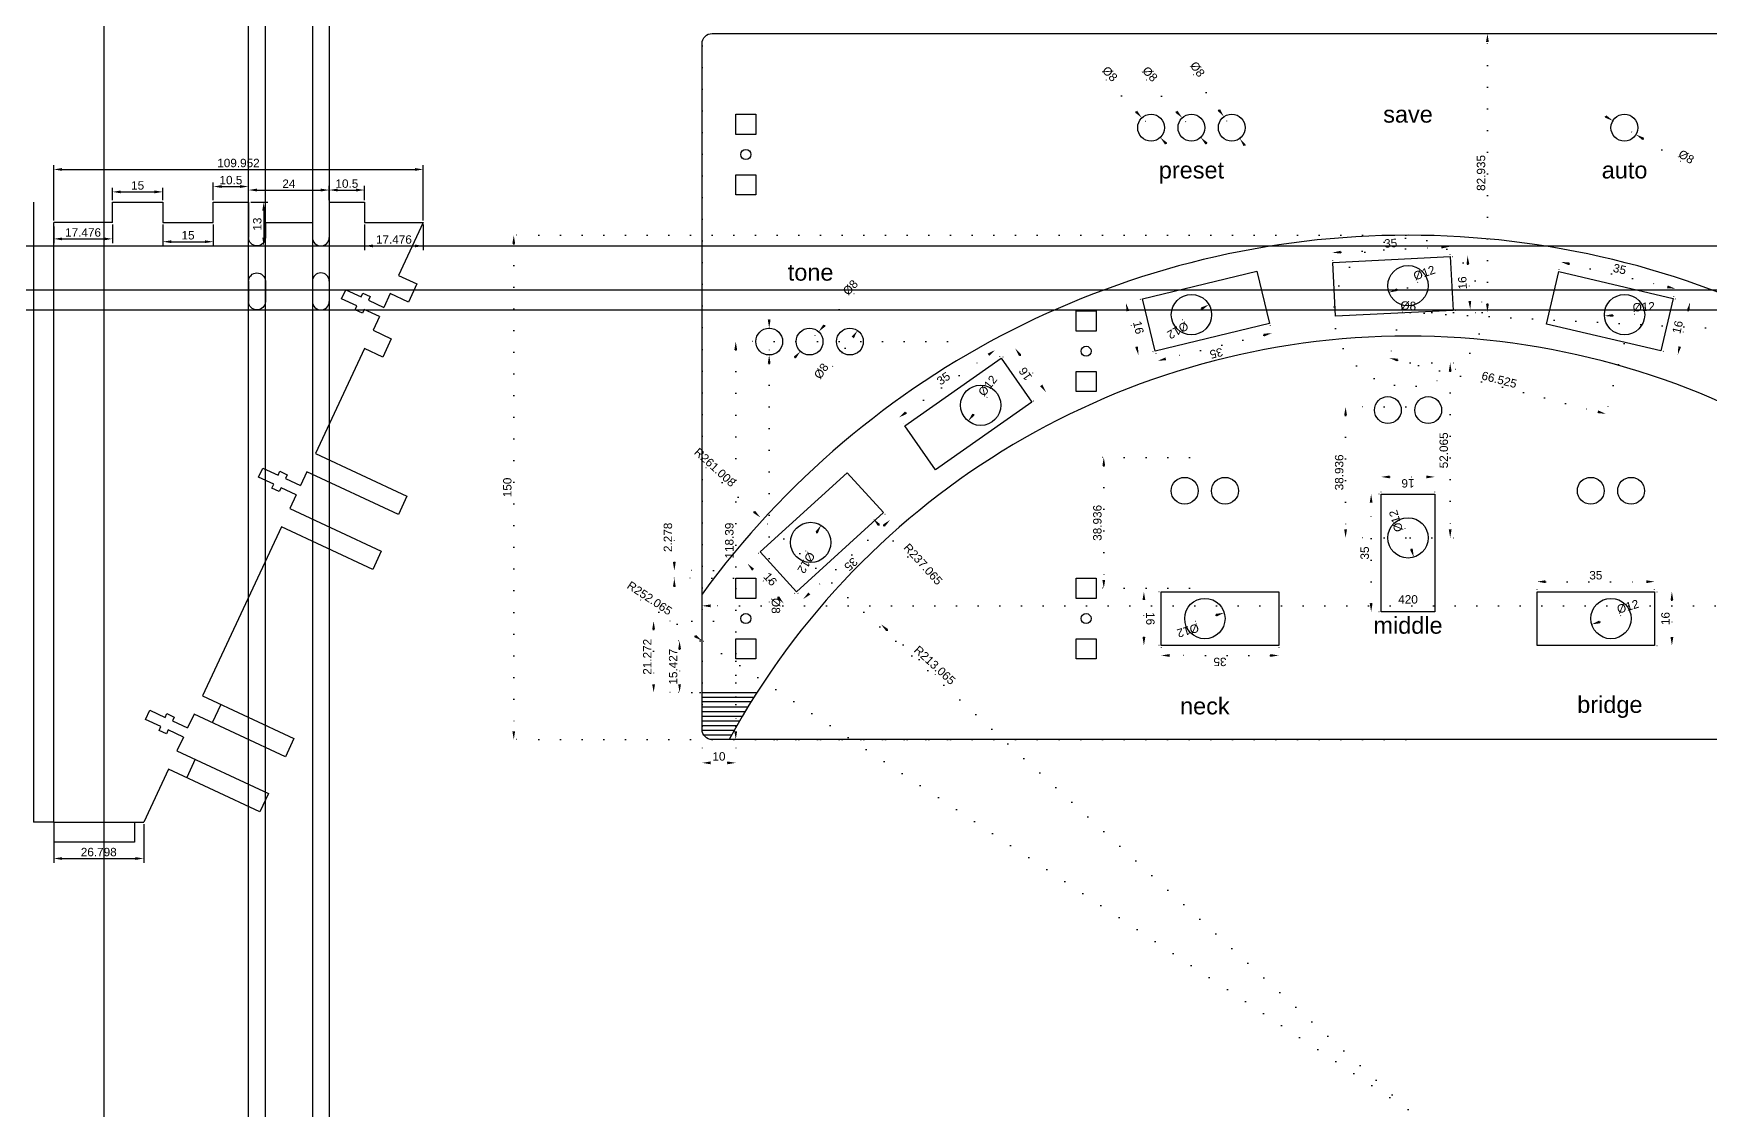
# Model space of a CAD drawing. Header units: millimetres. Extents: x 201 to 1034, y -150 to 419.
# Drawn here: x 236.6 to 735.2, y -149.6 to 170.4 of the extents above; entities that cross this region are included whole.
import ezdxf
from ezdxf.enums import TextEntityAlignment as Align

# ---------------------------------------------------------------- set-up
doc = ezdxf.new("R2010")
doc.units = ezdxf.units.MM
doc.linetypes.add('DOTTED', pattern=[6.35, 0, -6.35])
for name, color, linetype in [('Dimensions', 1, 'DOTTED'), ('TabGuides', 3, 'Continuous'), ('Tabs', 12, 'Continuous'), ('text', 5, 'Continuous')]:
    doc.layers.add(name, color=color, linetype=linetype)
doc.styles.get("Standard").update_dxf_attribs({"font": 'arial.ttf'})
doc.dimstyles.new('ISO-25', dxfattribs={"dimtxt": 2.5, "dimasz": 2.5, "dimexe": 1.25, "dimexo": 0.625, "dimtad": 1, "dimdec": 3, "dimdsep": 46, "dimtxsty": 'Standard', "dimcen": 2.5, "dimadec": 0, "dimazin": 0, "dimtfac": 1, "dimtmove": 0, "dimatfit": 3, "dimfxl": 1, "dimarcsym": 0})

# ---------------------------------------------------------------- blocks, each defined once
blk = doc.blocks.new('*D33')
at = {"layer": 'Dimensions', "color": 0, "lineweight": -2}
for p, q in [((-22, 8.62), (-22, 12.22)), ((-19.5, 10.97), (10.5, 10.97)), ((13, 8.62), (13, 12.22))]:
    blk.add_line(p, q, dxfattribs=at)
at = {"layer": 'Dimensions', "color": 0}
for points in [[(-19.5, 11.39), (-19.5, 10.55), (-22, 10.97)], [(10.5, 10.55), (10.5, 11.39), (13, 10.97)]]:
    blk.add_solid(points, dxfattribs=at)
at = {"layer": 'Dimensions', "color": 0, "insert": (-4.5, 12.87), "char_height": 2.5, "attachment_point": 5}
blk.add_mtext('35', dxfattribs=at)
blk = doc.blocks.new('*D34')
at = {"layer": 'Dimensions', "color": 0, "lineweight": -2}
for p, q in [((13.62, 8), (19.38, 8)), ((18.13, 5.5), (18.13, -5.5)), ((13.62, -8), (19.38, -8))]:
    blk.add_line(p, q, dxfattribs=at)
at = {"layer": 'Dimensions', "color": 0}
for points in [[(18.55, 5.5), (17.72, 5.5), (18.13, 8)], [(17.72, -5.5), (18.55, -5.5), (18.13, -8)]]:
    blk.add_solid(points, dxfattribs=at)
at = {"layer": 'Dimensions', "color": 0, "insert": (16.23, 0), "char_height": 2.5, "attachment_point": 5, "rotation": 90}
blk.add_mtext('16', dxfattribs=at)
blk = doc.blocks.new('*D35')
at = {"layer": 'Dimensions', "color": 0, "lineweight": -2}
blk.add_line((-3.35, -1), (8.89, 2.66), dxfattribs=at)
at = {"layer": 'Dimensions', "color": 0}
blk.add_solid([(-3.47, -0.6), (-3.23, -1.4), (-5.75, -1.72)], dxfattribs=at)
at = {"layer": 'Dimensions', "color": 0, "insert": (5.04, 3.54), "char_height": 2.5, "attachment_point": 5, "rotation": 16.6618}
blk.add_mtext('%%c12', dxfattribs=at)
blk = doc.blocks.new('*D109')
at = {"layer": 'Dimensions', "color": 0, "lineweight": -2}
for p, q in [((645.35, 94.75), (639.65, 72.65)), ((709.77, 78.14), (704.07, 56.04)), ((642.39, 73.24), (701.96, 57.88))]:
    blk.add_line(p, q, dxfattribs=at)
at = {"layer": 'Dimensions', "color": 0}
for points in [[(642.49, 73.64), (642.28, 72.84), (639.96, 73.86)], [(701.86, 57.47), (702.07, 58.28), (704.38, 57.25)]]:
    blk.add_solid(points, dxfattribs=at)
at = {"layer": 'Dimensions', "color": 0, "insert": (672.65, 67.4), "char_height": 2.5, "attachment_point": 5, "rotation": 345.5419}
blk.add_mtext('66.525', dxfattribs=at)
blk = doc.blocks.new('*D110')
at = {"layer": 'Dimensions', "color": 0, "lineweight": -2}
for p, q in [((646.13, 72.43), (659.3, 72.43)), ((658.05, 69.93), (658.05, 22.86)), ((646.13, 20.36), (659.3, 20.36))]:
    blk.add_line(p, q, dxfattribs=at)
at = {"layer": 'Dimensions', "color": 0}
for points in [[(658.47, 69.93), (657.64, 69.93), (658.05, 72.43)], [(657.64, 22.86), (658.47, 22.86), (658.05, 20.36)]]:
    blk.add_solid(points, dxfattribs=at)
at = {"layer": 'Dimensions', "color": 0, "insert": (656.15, 46.39), "char_height": 2.5, "attachment_point": 5, "rotation": 90}
blk.add_mtext('52.065', dxfattribs=at)
blk = doc.blocks.new('*D111')
at = {"layer": 'Dimensions', "color": 0, "lineweight": -2}
for p, q in [((508.54, 78.75), (444.26, 78.75)), ((445.51, 76.25), (445.51, -37.14)), ((508.54, -39.64), (444.26, -39.64))]:
    blk.add_line(p, q, dxfattribs=at)
at = {"layer": 'Dimensions', "color": 0}
for points in [[(445.92, 76.25), (445.09, 76.25), (445.51, 78.75)], [(445.09, -37.14), (445.92, -37.14), (445.51, -39.64)]]:
    blk.add_solid(points, dxfattribs=at)
at = {"layer": 'Dimensions', "color": 0, "insert": (443.61, 19.55), "char_height": 2.5, "attachment_point": 5, "rotation": 90}
blk.add_mtext('118.39', dxfattribs=at)
blk = doc.blocks.new('*D112')
at = {"layer": 'Dimensions', "color": 0, "lineweight": -2}
for p, q in [((580.46, 44.3), (553.75, 44.3)), ((555, 41.8), (555, 7.86)), ((580.46, 5.36), (553.75, 5.36))]:
    blk.add_line(p, q, dxfattribs=at)
at = {"layer": 'Dimensions', "color": 0}
for points in [[(555.42, 41.8), (554.58, 41.8), (555, 44.3)], [(554.58, 7.86), (555.42, 7.86), (555, 5.36)]]:
    blk.add_solid(points, dxfattribs=at)
at = {"layer": 'Dimensions', "color": 0, "insert": (553.1, 24.83), "char_height": 2.5, "attachment_point": 5, "rotation": 90}
blk.add_mtext('38.936', dxfattribs=at)
blk = doc.blocks.new('*D113')
at = {"layer": 'Dimensions', "color": 0, "lineweight": -2}
for p, q in [((644.88, 59.3), (625.69, 59.3)), ((626.94, 56.8), (626.94, 22.86)), ((644.88, 20.36), (625.69, 20.36))]:
    blk.add_line(p, q, dxfattribs=at)
at = {"layer": 'Dimensions', "color": 0}
for points in [[(627.35, 56.8), (626.52, 56.8), (626.94, 59.3)], [(626.52, 22.86), (627.35, 22.86), (626.94, 20.36)]]:
    blk.add_solid(points, dxfattribs=at)
at = {"layer": 'Dimensions', "color": 0, "insert": (625.04, 39.83), "char_height": 2.5, "attachment_point": 5, "rotation": 90}
blk.add_mtext('38.936', dxfattribs=at)
blk = doc.blocks.new('*D114')
at = {"layer": 'Dimensions', "color": 0, "lineweight": -2}
for p, q in [((646.13, 170.36), (670.39, 170.36)), ((669.14, 89.93), (669.14, 167.86)), ((646.13, 87.43), (670.39, 87.43))]:
    blk.add_line(p, q, dxfattribs=at)
at = {"layer": 'Dimensions', "color": 0}
for points in [[(669.55, 167.86), (668.72, 167.86), (669.14, 170.36)], [(668.72, 89.93), (669.55, 89.93), (669.14, 87.43)]]:
    blk.add_solid(points, dxfattribs=at)
at = {"layer": 'Dimensions', "color": 0, "insert": (667.24, 128.89), "char_height": 2.5, "attachment_point": 5, "rotation": 90}
blk.add_mtext('82.935', dxfattribs=at)
blk = doc.blocks.new('*D115')
at = {"layer": 'Dimensions', "color": 0, "lineweight": -2}
for p, q in [((434.88, -10.22), (427.55, -10.22)), ((428.8, -12.72), (428.8, -23.15)), ((434.88, -25.65), (427.55, -25.65))]:
    blk.add_line(p, q, dxfattribs=at)
at = {"layer": 'Dimensions', "color": 0}
for points in [[(429.22, -12.72), (428.39, -12.72), (428.8, -10.22)], [(428.39, -23.15), (429.22, -23.15), (428.8, -25.65)]]:
    blk.add_solid(points, dxfattribs=at)
at = {"layer": 'Dimensions', "color": 0, "insert": (426.9, -17.94), "char_height": 2.5, "attachment_point": 5, "rotation": 90}
blk.add_mtext('15.427', dxfattribs=at)
blk = doc.blocks.new('*D116')
at = {"layer": 'Dimensions', "color": 0, "lineweight": -2}
for p, q in [((438.88, -4.38), (419.83, -4.38)), ((421.08, -6.88), (421.08, -23.15)), ((438.88, -25.65), (419.83, -25.65))]:
    blk.add_line(p, q, dxfattribs=at)
at = {"layer": 'Dimensions', "color": 0}
for points in [[(421.49, -6.88), (420.66, -6.88), (421.08, -4.38)], [(420.66, -23.15), (421.49, -23.15), (421.08, -25.65)]]:
    blk.add_solid(points, dxfattribs=at)
at = {"layer": 'Dimensions', "color": 0, "insert": (419.19, -15.01), "char_height": 2.5, "attachment_point": 5, "rotation": 90}
blk.add_mtext('21.272', dxfattribs=at)
blk = doc.blocks.new('Square hole unit')
for points in [[(-3, 6), (-3, 12), (3, 12), (3, 6)], [(-3, -12), (-3, -6), (3, -6), (3, -12)]]:
    blk.add_lwpolyline(points, close=True)
blk.add_circle((0, 0), 1.5)
blk = doc.blocks.new('*D117')
at = {"layer": 'Dimensions', "color": 0, "lineweight": -2}
for p, q in [((435.51, -16.27), (435.51, -47.8)), ((445.51, -16.27), (445.51, -47.8)), ((443.01, -46.55), (438.01, -46.55))]:
    blk.add_line(p, q, dxfattribs=at)
at = {"layer": 'Dimensions', "color": 0}
for points in [[(438.01, -46.13), (438.01, -46.97), (435.51, -46.55)], [(443.01, -46.97), (443.01, -46.13), (445.51, -46.55)]]:
    blk.add_solid(points, dxfattribs=at)
at = {"layer": 'Dimensions', "color": 0, "insert": (440.51, -44.65), "char_height": 2.5, "attachment_point": 5}
blk.add_mtext('10', dxfattribs=at)
blk = doc.blocks.new('*D118')
at = {"layer": 'Dimensions', "color": 0, "lineweight": -2}
for p, q in [((427.24, 13.14), (427.24, 25.38)), ((438.88, 10.64), (425.99, 10.64)), ((427.24, 8.36), (427.24, 10.64)), ((444.88, 8.36), (425.99, 8.36)), ((427.24, 5.86), (427.24, 3.36))]:
    blk.add_line(p, q, dxfattribs=at)
at = {"layer": 'Dimensions', "color": 0}
for points in [[(426.82, 13.14), (427.65, 13.14), (427.24, 10.64)], [(427.65, 5.86), (426.82, 5.86), (427.24, 8.36)]]:
    blk.add_solid(points, dxfattribs=at)
at = {"layer": 'Dimensions', "color": 0, "insert": (425.34, 20.51), "char_height": 2.5, "attachment_point": 5, "rotation": 90}
blk.add_mtext('2.278', dxfattribs=at)
blk = doc.blocks.new('*D119')
at = {"layer": 'Dimensions', "color": 0, "lineweight": -2}
for p, q in [((450.98, 28.11), (432.16, 45.31)), ((645.51, -149.64), (452.83, 26.43))]:
    blk.add_line(p, q, dxfattribs=at)
at = {"layer": 'Dimensions', "color": 0}
blk.add_solid([(450.7, 27.8), (451.26, 28.42), (452.83, 26.43)], dxfattribs=at)
at = {"layer": 'Dimensions', "color": 0, "insert": (439.34, 41.33), "char_height": 2.5, "attachment_point": 5, "rotation": 317.5799}
blk.add_mtext('R261.008', dxfattribs=at)
blk = doc.blocks.new('*D120')
at = {"layer": 'Dimensions', "color": 0, "lineweight": -2}
for p, q in [((433.42, -8.84), (412.17, 5.27)), ((645.51, -149.64), (435.51, -10.22))]:
    blk.add_line(p, q, dxfattribs=at)
at = {"layer": 'Dimensions', "color": 0}
blk.add_solid([(433.19, -9.19), (433.66, -8.49), (435.51, -10.22)], dxfattribs=at)
at = {"layer": 'Dimensions', "color": 0, "insert": (419.89, 2.43), "char_height": 2.5, "attachment_point": 5, "rotation": 326.4203}
blk.add_mtext('R252.065', dxfattribs=at)
blk = doc.blocks.new('*D121')
at = {"layer": 'Dimensions', "color": 0, "lineweight": -2}
blk.add_line((490.56, -7.06), (509.33, -24.33), dxfattribs=at)
at = {"layer": 'Dimensions', "color": 0}
blk.add_solid([(490.84, -6.75), (490.28, -7.37), (488.72, -5.37)], dxfattribs=at)
at = {"layer": 'Dimensions', "color": 0, "insert": (504.73, -17.52), "char_height": 2.5, "attachment_point": 5, "rotation": 317.38}
blk.add_mtext('R213.065', dxfattribs=at)
blk = doc.blocks.new('*D122')
at = {"layer": 'Dimensions', "color": 0, "lineweight": -2}
blk.add_line((488.06, 24.24), (505.18, 5.33), dxfattribs=at)
at = {"layer": 'Dimensions', "color": 0}
blk.add_solid([(488.37, 24.51), (487.76, 23.96), (486.39, 26.09)], dxfattribs=at)
at = {"layer": 'Dimensions', "color": 0, "insert": (501.23, 12.53), "char_height": 2.5, "attachment_point": 5, "rotation": 312.1605}
blk.add_mtext('R237.065', dxfattribs=at)
blk = doc.blocks.new('*D123')
at = {"layer": 'Dimensions', "color": 0, "lineweight": -2}
for p, q in [((435.51, 166.73), (435.51, -1.1)), ((855.51, 166.73), (855.51, -1.1)), ((853.01, 0.15), (438.01, 0.15))]:
    blk.add_line(p, q, dxfattribs=at)
at = {"layer": 'Dimensions', "color": 0}
for points in [[(438.01, 0.57), (438.01, -0.27), (435.51, 0.15)], [(853.01, -0.27), (853.01, 0.57), (855.51, 0.15)]]:
    blk.add_solid(points, dxfattribs=at)
at = {"layer": 'Dimensions', "color": 0, "insert": (645.51, 2.05), "char_height": 2.5, "attachment_point": 5}
blk.add_mtext('420', dxfattribs=at)
blk = doc.blocks.new('*D136')
at = {"layer": 'Dimensions', "color": 0, "lineweight": -2}
for p, q in [((644.88, 110.36), (378.22, 110.36)), ((379.47, 107.86), (379.47, -37.14)), ((644.88, -39.64), (378.22, -39.64))]:
    blk.add_line(p, q, dxfattribs=at)
at = {"layer": 'Dimensions', "color": 0}
for points in [[(379.88, 107.86), (379.05, 107.86), (379.47, 110.36)], [(379.05, -37.14), (379.88, -37.14), (379.47, -39.64)]]:
    blk.add_solid(points, dxfattribs=at)
at = {"layer": 'Dimensions', "color": 0, "insert": (377.56, 35.36), "char_height": 2.5, "attachment_point": 5, "rotation": 90}
blk.add_mtext('150', dxfattribs=at)
blk = doc.blocks.new('*D143')
at = {"layer": 'Dimensions', "color": 0, "lineweight": -2}
for p, q in [((471.87, 83.53), (482.75, 95.31)), ((464.74, 75.81), (470.17, 81.69)), ((463.05, 73.97), (461.35, 72.14))]:
    blk.add_line(p, q, dxfattribs=at)
at = {"layer": 'Dimensions', "color": 0}
for points in [[(471.56, 83.81), (472.17, 83.24), (470.17, 81.69)], [(463.35, 73.69), (462.74, 74.26), (464.74, 75.81)]]:
    blk.add_solid(points, dxfattribs=at)
at = {"layer": 'Dimensions', "color": 0, "insert": (479.64, 94.81), "char_height": 2.5, "attachment_point": 5, "rotation": 47.2776}
blk.add_mtext('%%c8', dxfattribs=at)
blk = doc.blocks.new('*D144')
at = {"layer": 'Dimensions', "color": 0, "lineweight": -2}
for p, q in [((481.74, 82.04), (471.16, 66.81)), ((477.17, 75.47), (481.74, 82.04))]:
    blk.add_line(p, q, dxfattribs=at)
at = {"layer": 'Dimensions', "color": 0}
blk.add_solid([(480.65, 79.74), (479.97, 80.22), (481.74, 82.04)], dxfattribs=at)
at = {"layer": 'Dimensions', "color": 0, "insert": (470.98, 69.96), "char_height": 2.5, "attachment_point": 5, "rotation": 55.2117}
blk.add_mtext('%%c8', dxfattribs=at)
blk = doc.blocks.new('*D145')
at = {"layer": 'Dimensions', "color": 0, "lineweight": -2}
for p, q in [((455.46, 85.25), (455.46, 87.75)), ((455.46, 82.75), (455.46, 74.75)), ((455.46, 72.25), (455.46, -2.33))]:
    blk.add_line(p, q, dxfattribs=at)
at = {"layer": 'Dimensions', "color": 0}
for points in [[(455.04, 85.25), (455.87, 85.25), (455.46, 82.75)], [(455.87, 72.25), (455.04, 72.25), (455.46, 74.75)]]:
    blk.add_solid(points, dxfattribs=at)
at = {"layer": 'Dimensions', "color": 0, "insert": (457.41, 0.15), "char_height": 2.5, "attachment_point": 5, "rotation": 270}
blk.add_mtext('%%c8', dxfattribs=at)
blk = doc.blocks.new('*D146')
at = {"layer": 'Dimensions', "color": 0, "lineweight": -2}
for p, q in [((804.9, 79.09), (643.03, 87.55)), ((815.39, 78.54), (807.4, 78.96)), ((817.89, 78.41), (820.38, 78.28))]:
    blk.add_line(p, q, dxfattribs=at)
at = {"layer": 'Dimensions', "color": 0}
for points in [[(804.88, 78.67), (804.93, 79.51), (807.4, 78.96)], [(817.91, 78.83), (817.87, 77.99), (815.39, 78.54)]]:
    blk.add_solid(points, dxfattribs=at)
at = {"layer": 'Dimensions', "color": 0, "insert": (645.61, 89.37), "char_height": 2.5, "attachment_point": 5, "rotation": 357.0065}
blk.add_mtext('%%c8', dxfattribs=at)
blk = doc.blocks.new('*D147')
at = {"layer": 'Dimensions', "color": 0, "lineweight": -2}
for p, q in [((704.31, 145.69), (702.16, 146.97)), ((706.46, 144.41), (713.33, 140.31)), ((715.48, 139.03), (729.41, 130.72))]:
    blk.add_line(p, q, dxfattribs=at)
at = {"layer": 'Dimensions', "color": 0}
for points in [[(704.1, 145.33), (704.52, 146.05), (706.46, 144.41)], [(715.69, 139.39), (715.26, 138.67), (713.33, 140.31)]]:
    blk.add_solid(points, dxfattribs=at)
at = {"layer": 'Dimensions', "color": 0, "insert": (728.28, 133.67), "char_height": 2.5, "attachment_point": 5, "rotation": 329.1992}
blk.add_mtext('%%c8', dxfattribs=at)
blk = doc.blocks.new('*D148')
at = {"layer": 'Dimensions', "color": 0, "lineweight": -2}
for p, q in [((564.65, 147.1), (553.68, 158.81)), ((571.82, 139.44), (566.35, 145.28)), ((573.53, 137.62), (575.24, 135.79))]:
    blk.add_line(p, q, dxfattribs=at)
at = {"layer": 'Dimensions', "color": 0}
for points in [[(564.34, 146.82), (564.95, 147.39), (566.35, 145.28)], [(573.84, 137.9), (573.23, 137.33), (571.82, 139.44)]]:
    blk.add_solid(points, dxfattribs=at)
at = {"layer": 'Dimensions', "color": 0, "insert": (556.8, 158.33), "char_height": 2.5, "attachment_point": 5, "rotation": 313.1243}
blk.add_mtext('%%c8', dxfattribs=at)
blk = doc.blocks.new('*D149')
at = {"layer": 'Dimensions', "color": 0, "lineweight": -2}
for p, q in [((576.62, 147.08), (565.61, 158.74)), ((583.84, 139.45), (578.34, 145.27)), ((585.55, 137.64), (587.27, 135.82))]:
    blk.add_line(p, q, dxfattribs=at)
at = {"layer": 'Dimensions', "color": 0}
for points in [[(576.32, 146.8), (576.93, 147.37), (578.34, 145.27)], [(585.86, 137.92), (585.25, 137.35), (583.84, 139.45)]]:
    blk.add_solid(points, dxfattribs=at)
at = {"layer": 'Dimensions', "color": 0, "insert": (568.73, 158.28), "char_height": 2.5, "attachment_point": 5, "rotation": 313.3867}
blk.add_mtext('%%c8', dxfattribs=at)
blk = doc.blocks.new('*D150')
at = {"layer": 'Dimensions', "color": 0, "lineweight": -2}
for p, q in [((589.26, 147.61), (579.81, 160.57)), ((595.45, 139.13), (590.73, 145.59)), ((596.92, 137.11), (598.39, 135.09))]:
    blk.add_line(p, q, dxfattribs=at)
at = {"layer": 'Dimensions', "color": 0}
for points in [[(588.92, 147.37), (589.59, 147.86), (590.73, 145.59)], [(597.26, 137.35), (596.58, 136.86), (595.45, 139.13)]]:
    blk.add_solid(points, dxfattribs=at)
at = {"layer": 'Dimensions', "color": 0, "insert": (582.84, 159.71), "char_height": 2.5, "attachment_point": 5, "rotation": 306.1105}
blk.add_mtext('%%c8', dxfattribs=at)
blk = doc.blocks.new('M3 Bolt Nut Slot')
for p, q in [((-12.4, -3), (-12.4, 0)), ((-12.4, 0), (-7.4, 0)), ((-7.4, 0), (-7.4, 1.25)), ((-7.4, 1.25), (-5, 1.25)), ((-5, 1.25), (-5, 0)), ((-5, 0), (0, 0)), ((-7.4, -3), (-12.4, -3)), ((-7.4, -4.25), (-7.4, -3)), ((-5, -4.25), (-7.4, -4.25)), ((0, -3), (-5, -3)), ((-5, -3), (-5, -4.25))]:
    blk.add_line(p, q)
blk = doc.blocks.new('*D156')
at = {"layer": 'TabGuides', "color": 0, "lineweight": -2}
for p, q in [((242.6, 112.92), (242.6, 108.03)), ((260.07, 113.55), (260.07, 108.03)), ((245.1, 109.28), (257.57, 109.28))]:
    blk.add_line(p, q, dxfattribs=at)
at = {"layer": 'TabGuides', "color": 0}
for points in [[(245.1, 109.69), (245.1, 108.86), (242.6, 109.28)], [(257.57, 108.86), (257.57, 109.69), (260.07, 109.28)]]:
    blk.add_solid(points, dxfattribs=at)
at = {"layer": 'TabGuides', "color": 0, "insert": (251.33, 111.18), "char_height": 2.5, "attachment_point": 5}
blk.add_mtext('17.476', dxfattribs=at)
blk = doc.blocks.new('*D157')
at = {"layer": 'TabGuides', "color": 0, "lineweight": -2}
for p, q in [((335.07, 113.55), (335.07, 105.94)), ((352.55, 113.55), (352.55, 105.94)), ((337.57, 107.19), (350.05, 107.19))]:
    blk.add_line(p, q, dxfattribs=at)
at = {"layer": 'TabGuides', "color": 0}
for points in [[(337.57, 107.61), (337.57, 106.77), (335.07, 107.19)], [(350.05, 106.77), (350.05, 107.61), (352.55, 107.19)]]:
    blk.add_solid(points, dxfattribs=at)
at = {"layer": 'TabGuides', "color": 0, "insert": (343.81, 109.09), "char_height": 2.5, "attachment_point": 5}
blk.add_mtext('17.476', dxfattribs=at)
blk = doc.blocks.new('*D158')
at = {"layer": 'TabGuides', "color": 0, "lineweight": -2}
for p, q in [((242.6, 114.8), (242.6, 131.19)), ((245.1, 129.94), (350.05, 129.94)), ((352.55, 114.8), (352.55, 131.19))]:
    blk.add_line(p, q, dxfattribs=at)
at = {"layer": 'TabGuides', "color": 0}
for points in [[(245.1, 130.36), (245.1, 129.52), (242.6, 129.94)], [(350.05, 129.52), (350.05, 130.36), (352.55, 129.94)]]:
    blk.add_solid(points, dxfattribs=at)
at = {"layer": 'TabGuides', "color": 0, "insert": (297.57, 131.84), "char_height": 2.5, "attachment_point": 5}
blk.add_mtext('109.952', dxfattribs=at)
blk = doc.blocks.new('*D159')
at = {"layer": 'TabGuides', "color": 0, "lineweight": -2}
for p, q in [((260.07, 120.8), (260.07, 124.51)), ((262.57, 123.26), (272.57, 123.26)), ((275.07, 120.8), (275.07, 124.51))]:
    blk.add_line(p, q, dxfattribs=at)
at = {"layer": 'TabGuides', "color": 0}
for points in [[(262.57, 123.68), (262.57, 122.84), (260.07, 123.26)], [(272.57, 122.84), (272.57, 123.68), (275.07, 123.26)]]:
    blk.add_solid(points, dxfattribs=at)
at = {"layer": 'TabGuides', "color": 0, "insert": (267.57, 125.16), "char_height": 2.5, "attachment_point": 5}
blk.add_mtext('15', dxfattribs=at)
blk = doc.blocks.new('*D160')
at = {"layer": 'TabGuides', "color": 0, "lineweight": -2}
for p, q in [((275.07, 113.55), (275.07, 107.19)), ((290.07, 113.55), (290.07, 107.19)), ((277.57, 108.44), (287.57, 108.44))]:
    blk.add_line(p, q, dxfattribs=at)
at = {"layer": 'TabGuides', "color": 0}
for points in [[(277.57, 108.86), (277.57, 108.03), (275.07, 108.44)], [(287.57, 108.03), (287.57, 108.86), (290.07, 108.44)]]:
    blk.add_solid(points, dxfattribs=at)
at = {"layer": 'TabGuides', "color": 0, "insert": (282.57, 110.34), "char_height": 2.5, "attachment_point": 5}
blk.add_mtext('15', dxfattribs=at)
blk = doc.blocks.new('*D161')
at = {"layer": 'TabGuides', "color": 0, "lineweight": -2}
for p, q in [((290.07, 120.8), (290.07, 126.1)), ((292.57, 124.85), (298.07, 124.85)), ((300.57, 120.8), (300.57, 126.1))]:
    blk.add_line(p, q, dxfattribs=at)
at = {"layer": 'TabGuides', "color": 0}
for points in [[(292.57, 125.27), (292.57, 124.44), (290.07, 124.85)], [(298.07, 124.44), (298.07, 125.27), (300.57, 124.85)]]:
    blk.add_solid(points, dxfattribs=at)
at = {"layer": 'TabGuides', "color": 0, "insert": (295.32, 126.75), "char_height": 2.5, "attachment_point": 5}
blk.add_mtext('10.5', dxfattribs=at)
blk = doc.blocks.new('*D162')
at = {"layer": 'TabGuides', "color": 0, "lineweight": -2}
for p, q in [((324.57, 120.8), (324.57, 125.06)), ((335.07, 120.8), (335.07, 125.06)), ((327.07, 123.81), (332.57, 123.81))]:
    blk.add_line(p, q, dxfattribs=at)
at = {"layer": 'TabGuides', "color": 0}
for points in [[(327.07, 124.23), (327.07, 123.39), (324.57, 123.81)], [(332.57, 123.39), (332.57, 124.23), (335.07, 123.81)]]:
    blk.add_solid(points, dxfattribs=at)
at = {"layer": 'TabGuides', "color": 0, "insert": (329.82, 125.71), "char_height": 2.5, "attachment_point": 5}
blk.add_mtext('10.5', dxfattribs=at)
blk = doc.blocks.new('*D163')
at = {"layer": 'TabGuides', "color": 0, "lineweight": -2}
for p, q in [((300.57, 120.8), (300.57, 125.06)), ((324.57, 120.8), (324.57, 125.06)), ((303.07, 123.81), (322.07, 123.81))]:
    blk.add_line(p, q, dxfattribs=at)
at = {"layer": 'TabGuides', "color": 0}
for points in [[(303.07, 124.23), (303.07, 123.39), (300.57, 123.81)], [(322.07, 123.39), (322.07, 124.23), (324.57, 123.81)]]:
    blk.add_solid(points, dxfattribs=at)
at = {"layer": 'TabGuides', "color": 0, "insert": (312.57, 125.69), "char_height": 2.5, "attachment_point": 5}
blk.add_mtext('24', dxfattribs=at)
blk = doc.blocks.new('*D164')
at = {"layer": 'TabGuides', "color": 0, "lineweight": -2}
for p, q in [((301.2, 120.17), (306.32, 120.17)), ((305.07, 117.67), (305.07, 109.67)), ((301.2, 107.17), (306.32, 107.17))]:
    blk.add_line(p, q, dxfattribs=at)
at = {"layer": 'TabGuides', "color": 0}
for points in [[(305.49, 117.67), (304.66, 117.67), (305.07, 120.17)], [(304.66, 109.67), (305.49, 109.67), (305.07, 107.17)]]:
    blk.add_solid(points, dxfattribs=at)
at = {"layer": 'TabGuides', "color": 0, "insert": (303.17, 113.67), "char_height": 2.5, "attachment_point": 5, "rotation": 90}
blk.add_mtext('13', dxfattribs=at)
blk = doc.blocks.new('*D165')
at = {"layer": 'TabGuides', "color": 0, "lineweight": -2}
for p, q in [((242.6, -64.78), (242.6, -76.25)), ((269.39, -64.78), (269.39, -76.25)), ((245.1, -75), (266.89, -75))]:
    blk.add_line(p, q, dxfattribs=at)
at = {"layer": 'TabGuides', "color": 0}
for points in [[(245.1, -74.59), (245.1, -75.42), (242.6, -75)], [(266.89, -75.42), (266.89, -74.59), (269.39, -75)]]:
    blk.add_solid(points, dxfattribs=at)
at = {"layer": 'TabGuides', "color": 0, "insert": (256, -73.1), "char_height": 2.5, "attachment_point": 5}
blk.add_mtext('26.798', dxfattribs=at)
blk = doc.blocks.new('footswitch')
blk.add_lwpolyline([(-22, -8), (-22, 8), (13, 8), (13, -8)], close=True)
blk.add_circle((0, 0), 6)
at = {"layer": 'Dimensions'}
dim = blk.add_linear_dim(base=(13, 10.9706), p1=(-22, 8), p2=(13, 8), dimstyle='ISO-25', dxfattribs=at)
dim.commit()
dim.dimension.update_dxf_attribs({"geometry": '*D33', "text_midpoint": (-4.5, 12.8712)})
dim = blk.add_diameter_dim_2p(p1=(5.7481, 1.7203), p2=(-5.7481, -1.7203), dimstyle='ISO-25', dxfattribs=at)
dim.commit()
dim.dimension.update_dxf_attribs({"geometry": '*D35', "text_midpoint": (5.6006, 1.6762), "dimtype": 163})
dim = blk.add_linear_dim(base=(18.1337, -8), p1=(13, 8), p2=(13, -8), angle=90, dimstyle='ISO-25', dxfattribs=at)
dim.commit()
dim.dimension.update_dxf_attribs({"geometry": '*D34', "text_midpoint": (16.2331, 0)})

msp = doc.modelspace()

# ---------------------------------------------------------------- linework, layer by layer
for p, q in [((236.5965, 120.1738), (236.5965, 114.1738)), ((236.5965, 114.1738), (236.5965, -64.1508)), ((242.5965, -64.1508), (242.5965, 114.1738)), ((335.0725, 114.1738), (352.5485, 114.1738)), ((352.5485, 114.1738), (345.2077, 98.4315)), ((345.2077, 98.4315), (350.6456, 95.8958)), ((350.6456, 95.8958), (348.1099, 90.4579)), ((342.672, 92.9936), (340.7702, 88.9152)), ((348.1099, 90.4579), (342.672, 92.9936)), ((339.5024, 86.1963), (337.6006, 82.1179)), ((337.6006, 82.1179), (343.0385, 79.5822)), ((335.0649, 76.6801), (320.4828, 45.4086)), ((340.5027, 74.1444), (335.0649, 76.6801)), ((343.0385, 79.5822), (340.5027, 74.1444)), ((320.4828, 45.4086), (347.672, 32.7301)), ((317.9471, 39.9708), (316.0453, 35.8924)), ((345.1363, 27.2922), (317.9471, 39.9708)), ((314.7774, 33.1735), (312.8756, 29.0951)), ((347.672, 32.7301), (345.1363, 27.2922)), ((312.8756, 29.0951), (340.0649, 16.4165)), ((310.3399, 23.6572), (286.8822, -26.6481)), ((337.5292, 10.9787), (310.3399, 23.6572)), ((340.0649, 16.4165), (337.5292, 10.9787)), ((286.8822, -26.6481), (314.0714, -39.3266)), ((292.32, -29.1838), (289.7843, -34.6216)), ((435.5074, -25.6503), (451.7898, -25.6503)), ((435.5074, -27.0493), (450.9015, -27.0493)), ((450.0272, -28.4483), (435.5074, -28.4483)), ((435.5135, -29.8473), (449.1667, -29.8473)), ((284.3465, -32.0859), (282.4447, -36.1643)), ((311.5357, -44.7645), (284.3465, -32.0859)), ((435.5074, -31.2463), (448.32, -31.2463)), ((435.5074, -32.6453), (447.4867, -32.6453)), ((435.5074, -34.0443), (446.6668, -34.0443)), ((281.1768, -38.8832), (279.2751, -42.9616)), ((314.0714, -39.3266), (311.5357, -44.7645)), ((435.5074, -35.4433), (445.86, -35.4433)), ((435.5142, -36.8423), (445.0663, -36.8423)), ((435.9703, -38.2413), (444.2854, -38.2413)), ((279.2751, -42.9616), (306.4643, -55.6401)), ((276.7394, -48.3994), (269.3944, -64.1508)), ((303.9286, -61.078), (276.7394, -48.3994)), ((284.7129, -45.4973), (282.1772, -50.9352)), ((306.4643, -55.6401), (303.9286, -61.078)), ((242.5965, -64.1508), (236.5965, -64.1508)), ((242.5965, -64.1508), (242.5965, -70.1508)), ((266.5965, -64.1508), (269.3944, -64.1508))]:
    msp.add_line(p, q)
msp.add_lwpolyline([(435.5074, -36.6403), (435.5074, 167.3597, -0.41421356), (438.5074, 170.3597), (852.5074, 170.3597, -0.41421356), (855.5074, 167.3597), (855.5074, -36.6403, -0.41421356), (852.5074, -39.6403), (438.5074, -39.6403, -0.41421356)], format="xyb", close=True)
msp.add_lwpolyline([(242.5965, -64.1508), (266.5965, -64.1508), (266.5965, -70.1508), (242.5965, -70.1508)])
for centre in [(569.0888, 142.3597), (581.0888, 142.3597), (593.0888, 142.3597), (709.8936, 142.3597), (455.4567, 78.7501), (467.4567, 78.7501), (479.4567, 78.7501), (639.5074, 58.3597), (651.5074, 58.3597), (579.0705, 34.3597), (591.0705, 34.3597), (699.8845, 34.3597), (711.8845, 34.3597)]:
    msp.add_circle(centre, 4)
for radius, start, end in [(260, 36.128927, 143.871073), (230, 28.571878, 151.428122)]:
    msp.add_arc((645.5074, -149.6403), radius, start, end)
at = {"layer": 'Dimensions'}
msp.add_circle((645.5074, 87.425), 22.0654, dxfattribs=at)
at = {"layer": 'TabGuides'}
for p, direction in [((257.5715, -64.1508), (0, 1)), ((300.5725, 114.1738), (0, 1)), ((305.5725, 114.1738), (0, 1)), ((319.5725, 120.1738), (0, -1)), ((324.5725, 120.1738), (0, -1)), ((305.0725, 107.1738), (1, 0)), ((305.0725, 94.1738), (1, 0)), ((305.0725, 88.1738), (1, 0))]:
    msp.add_xline(p, direction, dxfattribs=at)
at = {"layer": 'Tabs'}
for p, q in [((260.0725, 114.1738), (260.0725, 120.1738)), ((260.0725, 120.1738), (275.0725, 120.1738)), ((275.0725, 120.1738), (275.0725, 114.1738)), ((290.0725, 114.1738), (290.0725, 120.1738)), ((290.0725, 120.1738), (300.5725, 120.1738)), ((300.5725, 120.1738), (300.5725, 114.1738)), ((324.5725, 120.1738), (324.5725, 114.1738)), ((324.5725, 120.1738), (335.0725, 120.1738)), ((335.0725, 120.1738), (335.0725, 114.1738)), ((260.0725, 114.1738), (242.5965, 114.1738)), ((275.0725, 114.1738), (290.0725, 114.1738)), ((300.5725, 114.1738), (300.5725, 109.6738)), ((305.5725, 114.1738), (319.5725, 114.1738)), ((305.5725, 114.1738), (305.5725, 109.6738)), ((319.5725, 114.1738), (319.5725, 109.6738)), ((324.5725, 114.1738), (324.5725, 109.6738)), ((300.5725, 96.6738), (300.5725, 90.6738)), ((305.5725, 96.6738), (305.5725, 90.6738)), ((319.5725, 96.6738), (319.5725, 90.6738)), ((324.5725, 96.6738), (324.5725, 90.6738))]:
    msp.add_line(p, q, dxfattribs=at)
at = {"layer": 'Tabs', "extrusion": (0, 0, -1)}
for centre, start, end in [((-303.0725, 109.6738), 180, 0), ((-303.0725, 96.6738), 0, 180), ((-303.0725, 90.6738), 180, 0)]:
    msp.add_arc(centre, 2.5, start, end, dxfattribs=at)
at = {"layer": 'Tabs'}
for centre, start, end in [((322.0725, 109.6738), 180, 0), ((322.0725, 96.6738), 0, 180), ((322.0725, 90.6738), 180, 0)]:
    msp.add_arc(centre, 2.5, start, end, dxfattribs=at)

# ---------------------------------------------------------------- block references
for name, p in [('Square hole unit', (448.5074, 134.3697)), ('Square hole unit', (549.7359, 75.8654)), ('footswitch', (705.8845, -3.6403)), ('Square hole unit', (448.5074, -3.6403)), ('Square hole unit', (549.7359, -3.6403))]:
    msp.add_blockref(name, p)
for name, p, rotation in [('footswitch', (645.5074, 95.3597), 2.910252467942109), ('footswitch', (709.9329, 86.7372), 346.8394289291243), ('M3 Bolt Nut Slot', (340.7702, 88.9152), 335), ('footswitch', (581.0818, 86.7372), 193.6154682171589), ('footswitch', (518.3901, 59.8022), 35.03029679330285), ('M3 Bolt Nut Slot', (316.0453, 35.8924), 335), ('footswitch', (467.7885, 19.0042), 222.310712302083), ('footswitch', (645.5074, 20.3597), 90), ('footswitch', (585.0705, -3.6403), 180), ('M3 Bolt Nut Slot', (282.4447, -36.1643), 335)]:
    msp.add_blockref(name, p, dxfattribs=dict(rotation=rotation))

# ---------------------------------------------------------------- texts
at = {"layer": 'text'}
for s, p in [('save', (645.5074, 142.3597)), ('preset', (581.0818, 125.7497)), ('auto', (709.9329, 125.7497)), ('tone', (467.7885, 95.3597)), ('middle', (645.5074, -9.6403)), ('neck', (585.0705, -33.6403)), ('bridge', (705.5613, -33.1922))]:
    msp.add_text(s, height=5, dxfattribs=at).set_placement(p, align=Align.BOTTOM_CENTER)

# ---------------------------------------------------------------- dimensions: what is measured, and where the dimension line sits
at = {"layer": 'Dimensions'}
for base, p1, p2, picture, middle in [((669.138, 170.3597), (645.5074, 87.425), (645.5074, 170.3597), '*D114', (667.2375, 128.8923)), ((445.5074, -39.6403), (509.1664, 78.7501), (509.1664, -39.6403), '*D111', (443.6068, 19.5549)), ((658.0529, 20.3597), (645.5074, 72.425), (645.5074, 20.3597), '*D110', (656.1524, 46.3923)), ((626.938, 20.3597), (645.5074, 59.2957), (645.5074, 20.3597), '*D113', (625.0374, 39.8277)), ((554.9994, 5.3597), (581.0888, 44.2956), (581.0888, 5.3597), '*D112', (553.0989, 24.8276)), ((427.2361, 10.6375), (445.5074, 8.3597), (439.5074, 10.6375), '*D118', (425.3356, 20.5105)), ((421.075, -25.6503), (439.5074, -4.3786), (439.5074, -25.6503), '*D116', (419.1949, -15.0145)), ((428.80418, -25.65035), (435.50735, -10.22384), (435.50735, -25.65035), '*D115', (426.9036, -17.93709))]:
    dim = msp.add_linear_dim(base=base, p1=p1, p2=p2, angle=90, dimstyle='ISO-25', dxfattribs=at)
    dim.commit()
    dim.dimension.update_dxf_attribs({"geometry": picture, "text_midpoint": middle})
for base, p1, p2, picture, middle in [((435.5074, 0.1505), (855.5074, 167.3597), (435.5074, 167.3597), '*D123', (645.5074, 2.0511)), ((435.5074, -46.5502), (445.5074, -15.6403), (435.5074, -15.6403), '*D117', (440.5074, -44.6496))]:
    dim = msp.add_linear_dim(base=base, p1=p1, p2=p2, dimstyle='ISO-25', dxfattribs=at)
    dim.commit()
    dim.dimension.update_dxf_attribs({"geometry": picture, "text_midpoint": middle})
for p1, p2, picture, middle in [((571.8232, 139.4402), (566.3545, 145.2791), '*D148', (555.3761, 157.0009)), ((583.8365, 139.4527), (578.3412, 145.2666), '*D149', (567.3092, 156.938)), ((595.4462, 139.1281), (590.7315, 145.5912), '*D150', (581.2666, 158.5658)), ((706.4578, 144.4079), (713.3294, 140.3114), '*D147', (727.2835, 131.9929)), ((464.7429, 75.8115), (470.1705, 81.6887), '*D143', (481.0664, 93.4872)), ((815.3904, 78.5412), (807.4013, 78.959), '*D146', (645.5074, 87.425)), ((455.4567, 82.7501), (455.4567, 74.7501), '*D145', (455.4567, 0.1505)), ((477.1745, 75.465), (481.7389, 82.0352), '*D144', (472.5759, 68.8456))]:
    dim = msp.add_diameter_dim_2p(p1=p1, p2=p2, dimstyle='ISO-25', dxfattribs=at)
    dim.commit()
    dim.dimension.update_dxf_attribs({"geometry": picture, "text_midpoint": middle, "dimtype": 163})
dim = msp.add_linear_dim(base=(379.4654, -39.6403), p1=(645.5074, 110.3597), p2=(645.5074, -39.6403), angle=90, dimstyle='ISO-25', dxfattribs=at)
dim.commit()
dim.dimension.update_dxf_attribs({"geometry": '*D136', "text_midpoint": (379.4654, 35.3597), "dimtype": 160})
dim = msp.add_aligned_dim(p1=(645.5074, 95.3597), p2=(709.9259, 78.7501), distance=-22.199, dimstyle='ISO-25', dxfattribs=at)
dim.commit()
dim.dimension.update_dxf_attribs({"geometry": '*D109', "text_midpoint": (672.6487, 67.3993)})
for mpoint, picture, middle in [((452.8267, 26.4255), '*D119', (438.0555, 39.9229)), ((486.3866, 26.0884), '*D122', (499.817, 11.2562)), ((435.5074, -10.2238), '*D120', (418.8373, 0.8432)), ((488.7208, -5.3669), '*D121', (503.4448, -18.9157))]:
    dim = msp.add_radius_dim(center=(645.5074, -149.6403), mpoint=mpoint, dimstyle='ISO-25', dxfattribs=at)
    dim.commit()
    dim.dimension.update_dxf_attribs({"geometry": picture, "text_midpoint": middle, "dimtype": 164})
at = {"layer": 'TabGuides'}
for base, p1, p2, picture, middle in [((352.5485, 129.9386), (242.5965, 114.1738), (352.5485, 114.1738), '*D158', (297.5725, 131.8392)), ((275.0725, 123.2603), (260.0725, 120.1738), (275.0725, 120.1738), '*D159', (267.5725, 125.1609)), ((324.5725, 123.8092), (300.5725, 120.1738), (324.5725, 120.1738), '*D163', (312.5725, 125.6893)), ((335.0725, 123.8092), (324.5725, 120.1738), (335.0725, 120.1738), '*D162', (329.8225, 125.7098)), ((260.0725, 109.2776), (242.5965, 113.5488), (260.0725, 114.1738), '*D156', (251.3345, 111.1782)), ((290.0725, 108.4428), (275.0725, 114.1738), (290.0725, 114.1738), '*D160', (282.5725, 110.3434)), ((352.5485, 107.1906), (335.0725, 114.1738), (352.5485, 114.1738), '*D157', (343.8105, 109.0912)), ((269.3944, -75.0032), (242.5965, -64.1508), (269.3944, -64.1508), '*D165', (255.9954, -73.1027))]:
    dim = msp.add_linear_dim(base=base, p1=p1, p2=p2, dimstyle='ISO-25', dxfattribs=at)
    dim.commit()
    dim.dimension.update_dxf_attribs({"geometry": picture, "text_midpoint": middle})
dim = msp.add_linear_dim(base=(300.5725, 124.8527), p1=(290.0725, 120.1738), p2=(300.5725, 120.1738), dimstyle='ISO-25', dxfattribs=at)
dim.commit()
dim.dimension.update_dxf_attribs({"geometry": '*D161', "text_midpoint": (295.3225, 124.8527), "dimtype": 160})
dim = msp.add_linear_dim(base=(305.0725, 107.1738), p1=(300.5725, 120.1738), p2=(300.5725, 107.1738), angle=90, dimstyle='ISO-25', dxfattribs=at)
dim.commit()
dim.dimension.update_dxf_attribs({"geometry": '*D164', "text_midpoint": (303.1719, 113.6738)})

doc.saveas('drawing.dxf')
